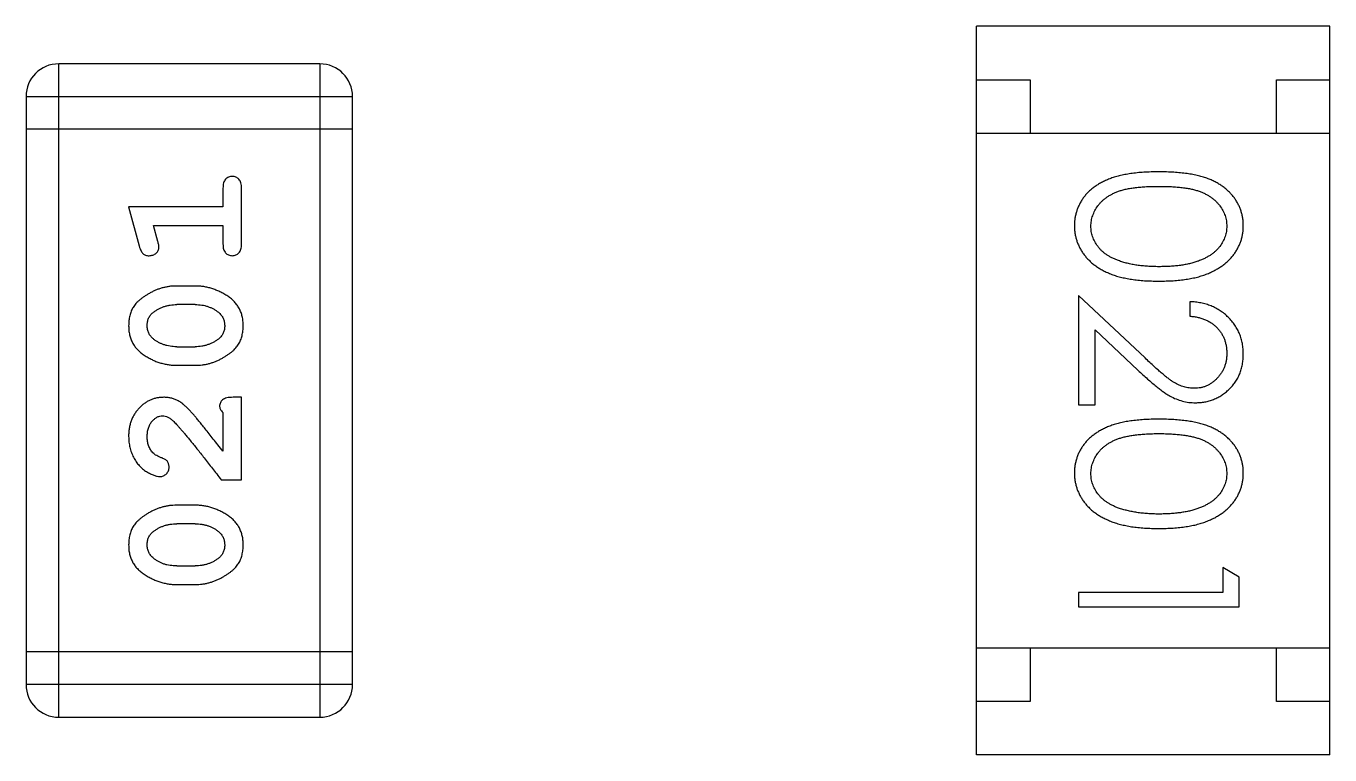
# Model space of a CAD drawing. Header units: millimetres. Extents: x 563 to 681, y 173 to 284.
# Drawn here: x 638.651 to 639.869, y 259.844 to 260.524 of the extents above; entities that cross this region are included whole.
import ezdxf

# ---------------------------------------------------------------- set-up
doc = ezdxf.new("R2010")
doc.units = ezdxf.units.MM
doc.header["$LTSCALE"] = 30.734
doc.layers.get('0').update_dxf_attribs({"linetype": 'CONTINUOUS'})

msp = doc.modelspace()

# ---------------------------------------------------------------- linework, layer by layer
at = {"linetype": 'Continuous'}
for p, q in [((639.5388, 259.8439), (639.5388, 260.5239)), ((639.8688, 260.5239), (639.5388, 260.5239)), ((639.8688, 259.8439), (639.8688, 260.5239)), ((638.6818, 259.8791), (638.6818, 260.4887)), ((638.9257, 260.4887), (638.6818, 260.4887)), ((638.9257, 260.4887), (638.9257, 259.8791)), ((639.5388, 260.4739), (639.5888, 260.4739)), ((639.5888, 260.4739), (639.5888, 260.4239)), ((639.8188, 260.4239), (639.8188, 260.4739)), ((639.8188, 260.4739), (639.8688, 260.4739)), ((638.6514, 260.4582), (638.6514, 259.9096)), ((638.6514, 260.4582), (638.9562, 260.4582)), ((638.9562, 259.9096), (638.9562, 260.4582)), ((638.9562, 260.4277), (638.6514, 260.4277)), ((639.5388, 260.4239), (639.8688, 260.4239)), ((638.8352, 260.3727), (638.8352, 260.3554)), ((638.8525, 260.3207), (638.8525, 260.3727)), ((638.7471, 260.3554), (638.757, 260.3188)), ((638.8352, 260.3554), (638.7471, 260.3554)), ((638.7744, 260.323), (638.7703, 260.338)), ((638.7703, 260.338), (638.8352, 260.338)), ((638.8352, 260.338), (638.8352, 260.3207)), ((638.8095, 260.2814), (638.7917, 260.2814)), ((639.6341, 260.2725), (639.6341, 260.1706)), ((639.6962, 260.2143), (639.6341, 260.2725)), ((639.7379, 260.2667), (639.7379, 260.2533)), ((638.8092, 260.2641), (638.792, 260.2641)), ((639.6495, 260.1706), (639.6495, 260.2404)), ((639.6495, 260.2404), (639.6895, 260.2029)), ((638.792, 260.2248), (638.8092, 260.2248)), ((638.7917, 260.2075), (638.8095, 260.2075)), ((638.8525, 260.1776), (638.8447, 260.1776)), ((638.8525, 260.1005), (638.8525, 260.1776)), ((639.6341, 260.1706), (639.6495, 260.1706)), ((638.8352, 260.1634), (638.8352, 260.1272)), ((638.8336, 260.1005), (638.8525, 260.1005)), ((638.8095, 260.0769), (638.7917, 260.0769)), ((638.8092, 260.0596), (638.792, 260.0596)), ((638.792, 260.0203), (638.8092, 260.0203)), ((639.7687, 260.0187), (639.7687, 259.9956)), ((639.7841, 260.0099), (639.7687, 260.0187)), ((639.7841, 259.9821), (639.7841, 260.0099)), ((638.7917, 260.003), (638.8095, 260.003)), ((639.6341, 259.9956), (639.6341, 259.9821)), ((639.7687, 259.9956), (639.6341, 259.9956)), ((639.6341, 259.9821), (639.7841, 259.9821)), ((638.9562, 259.94), (638.6514, 259.94)), ((639.5388, 259.9439), (639.8688, 259.9439)), ((639.5888, 259.9439), (639.5888, 259.8939)), ((639.8188, 259.8939), (639.8188, 259.9439)), ((638.9562, 259.9096), (638.6514, 259.9096)), ((639.5888, 259.8939), (639.5388, 259.8939)), ((639.8688, 259.8939), (639.8188, 259.8939)), ((638.6818, 259.8791), (638.9257, 259.8791)), ((639.8688, 259.8439), (639.5388, 259.8439))]:
    msp.add_line(p, q, dxfattribs=at)
for centre, start, end in [((638.6818, 260.4582), 90, 180), ((638.9257, 260.4582), 0, 90), ((638.6818, 259.9096), 180, 270), ((638.9257, 259.9096), 270, 0)]:
    msp.add_arc(centre, 0.0305, start, end, dxfattribs=at)
for points, knots in [([(639.709, 260.3879), (639.7066, 260.3879), (639.702, 260.3879), (639.6952, 260.3876), (639.6889, 260.3871), (639.6829, 260.3863), (639.6774, 260.3854), (639.6722, 260.3844), (639.6675, 260.3831), (639.6632, 260.3815), (639.6592, 260.3798), (639.6555, 260.378), (639.652, 260.376), (639.6488, 260.3738), (639.6458, 260.3715), (639.6431, 260.369), (639.6407, 260.3664), (639.6385, 260.3636), (639.6365, 260.3607), (639.6349, 260.3576), (639.6334, 260.3545), (639.6323, 260.3513), (639.6314, 260.3481), (639.6307, 260.3447), (639.6303, 260.3413), (639.6302, 260.3389), (639.6302, 260.3377)], [0, 0, 0, 0, 0.068113, 0.132564, 0.193427, 0.250218, 0.303569, 0.353576, 0.400235, 0.443586, 0.484619, 0.524292, 0.56238, 0.599049, 0.63494, 0.669782, 0.704009, 0.737842, 0.771098, 0.803896, 0.836415, 0.868639, 0.900715, 0.933378, 0.966213, 1, 1, 1, 1]), ([(639.7879, 260.3377), (639.7879, 260.3389), (639.7879, 260.3413), (639.7875, 260.3447), (639.7868, 260.3481), (639.7858, 260.3514), (639.7847, 260.3546), (639.7832, 260.3577), (639.7815, 260.3607), (639.7796, 260.3637), (639.7773, 260.3665), (639.7749, 260.3692), (639.7722, 260.3716), (639.7692, 260.374), (639.766, 260.3761), (639.7626, 260.3781), (639.7589, 260.38), (639.7549, 260.3816), (639.7506, 260.3831), (639.7459, 260.3844), (639.7408, 260.3855), (639.7352, 260.3864), (639.7293, 260.387), (639.7229, 260.3876), (639.7161, 260.3879), (639.7114, 260.3879), (639.709, 260.3879)], [0, 0, 0, 0, 0.033742, 0.066533, 0.099153, 0.13154, 0.164087, 0.196563, 0.229707, 0.263315, 0.297504, 0.331686, 0.366482, 0.4021, 0.438958, 0.476748, 0.515985, 0.556589, 0.599519, 0.645765, 0.695487, 0.748721, 0.805687, 0.866754, 0.931405, 1, 1, 1, 1]), ([(638.8439, 260.3837), (638.8433, 260.3836), (638.8421, 260.3836), (638.8404, 260.3831), (638.8389, 260.3822), (638.8376, 260.3811), (638.8365, 260.3795), (638.8357, 260.3776), (638.8353, 260.3752), (638.8352, 260.3736), (638.8352, 260.3727)], [0, 0, 0, 0, 0.11517, 0.223509, 0.328254, 0.438012, 0.553651, 0.682263, 0.830856, 1, 1, 1, 1]), ([(638.8525, 260.3727), (638.8525, 260.3736), (638.8525, 260.3752), (638.852, 260.3776), (638.8513, 260.3795), (638.8502, 260.3811), (638.8489, 260.3822), (638.8473, 260.3831), (638.8457, 260.3836), (638.8445, 260.3836), (638.8439, 260.3837)], [0, 0, 0, 0, 0.169012, 0.317488, 0.445429, 0.560977, 0.67065, 0.776666, 0.88492, 1, 1, 1, 1]), ([(639.6456, 260.3373), (639.6457, 260.3389), (639.6459, 260.3423), (639.6472, 260.3471), (639.6492, 260.3519), (639.6516, 260.3556), (639.6539, 260.3585), (639.6558, 260.3605), (639.658, 260.3624), (639.6603, 260.3642), (639.6628, 260.3658), (639.6655, 260.3673), (639.6684, 260.3687), (639.6715, 260.3699), (639.6749, 260.371), (639.6787, 260.3719), (639.6829, 260.3727), (639.6874, 260.3734), (639.6923, 260.3738), (639.6975, 260.3742), (639.7032, 260.3744), (639.7071, 260.3744), (639.7091, 260.3744)], [0, 0, 0, 0, 0.060034, 0.120278, 0.182348, 0.247919, 0.281641, 0.315701, 0.350322, 0.385703, 0.421819, 0.459196, 0.497866, 0.538301, 0.58121, 0.628183, 0.679403, 0.734699, 0.794074, 0.858416, 0.927049, 1, 1, 1, 1]), ([(639.7091, 260.3744), (639.7111, 260.3744), (639.715, 260.3744), (639.7207, 260.3742), (639.7259, 260.3738), (639.7308, 260.3733), (639.7354, 260.3727), (639.7395, 260.3719), (639.7433, 260.371), (639.7467, 260.3699), (639.7498, 260.3686), (639.7527, 260.3673), (639.7554, 260.3658), (639.7579, 260.3641), (639.7602, 260.3624), (639.7624, 260.3605), (639.7643, 260.3585), (639.7665, 260.3556), (639.7689, 260.3519), (639.771, 260.3472), (639.7723, 260.3423), (639.7724, 260.339), (639.7725, 260.3373)], [0, 0, 0, 0, 0.073302, 0.142286, 0.206253, 0.266017, 0.321612, 0.372532, 0.419497, 0.462398, 0.502825, 0.541489, 0.579034, 0.615143, 0.650298, 0.684912, 0.718701, 0.752189, 0.817245, 0.879117, 0.939613, 1, 1, 1, 1]), ([(639.6302, 260.3377), (639.6302, 260.3366), (639.6303, 260.3342), (639.6307, 260.3307), (639.6314, 260.3272), (639.6323, 260.3239), (639.6335, 260.3206), (639.635, 260.3174), (639.6367, 260.3143), (639.6387, 260.3113), (639.641, 260.3084), (639.6435, 260.3057), (639.6463, 260.3031), (639.6493, 260.3007), (639.6526, 260.2984), (639.6562, 260.2964), (639.66, 260.2944), (639.6641, 260.2927), (639.6684, 260.291), (639.6732, 260.2897), (639.6783, 260.2886), (639.6837, 260.2876), (639.6895, 260.2869), (639.6957, 260.2863), (639.7023, 260.2861), (639.7067, 260.286), (639.709, 260.286)], [0, 0, 0, 0, 0.033824, 0.067298, 0.10028, 0.133019, 0.165736, 0.198792, 0.232372, 0.266409, 0.301016, 0.336196, 0.371972, 0.408574, 0.446394, 0.485225, 0.525372, 0.567224, 0.611081, 0.65775, 0.70702, 0.759235, 0.814484, 0.873227, 0.934937, 1, 1, 1, 1]), ([(639.709, 260.286), (639.7113, 260.286), (639.7158, 260.2861), (639.7224, 260.2863), (639.7286, 260.2869), (639.7344, 260.2876), (639.7399, 260.2886), (639.745, 260.2897), (639.7498, 260.2912), (639.7542, 260.2927), (639.7583, 260.2946), (639.7621, 260.2965), (639.7657, 260.2986), (639.769, 260.3008), (639.772, 260.3033), (639.7748, 260.3058), (639.7773, 260.3085), (639.7795, 260.3114), (639.7815, 260.3144), (639.7832, 260.3175), (639.7847, 260.3207), (639.7859, 260.3239), (639.7868, 260.3273), (639.7875, 260.3307), (639.7879, 260.3342), (639.7879, 260.3366), (639.7879, 260.3377)], [0, 0, 0, 0, 0.065278, 0.127205, 0.186168, 0.241675, 0.294115, 0.343609, 0.390387, 0.434463, 0.476646, 0.517002, 0.555936, 0.593716, 0.630057, 0.665601, 0.700745, 0.734917, 0.768681, 0.802087, 0.834849, 0.867433, 0.900138, 0.932806, 0.966212, 1, 1, 1, 1]), ([(639.6714, 260.3051), (639.6703, 260.3055), (639.6683, 260.3063), (639.6653, 260.3076), (639.6626, 260.3091), (639.6601, 260.3107), (639.6578, 260.3124), (639.6556, 260.3143), (639.6537, 260.3163), (639.6515, 260.3191), (639.6491, 260.3228), (639.6471, 260.3275), (639.6458, 260.3323), (639.6457, 260.3356), (639.6456, 260.3373)], [0, 0, 0, 0, 0.075949, 0.148549, 0.218996, 0.286119, 0.351826, 0.416074, 0.478265, 0.540325, 0.660405, 0.774606, 0.887187, 1, 1, 1, 1]), ([(639.7725, 260.3373), (639.7724, 260.3357), (639.7723, 260.3324), (639.771, 260.3275), (639.7689, 260.3229), (639.7666, 260.3191), (639.7643, 260.3162), (639.7623, 260.3142), (639.76, 260.3122), (639.7576, 260.3104), (639.7548, 260.3088), (639.7519, 260.3072), (639.7487, 260.3057), (639.7453, 260.3044), (639.7416, 260.3033), (639.7377, 260.3022), (639.7335, 260.3014), (639.7291, 260.3006), (639.7245, 260.3001), (639.7196, 260.2997), (639.7144, 260.2995), (639.7109, 260.2995), (639.7091, 260.2994)], [0, 0, 0, 0, 0.059689, 0.119507, 0.181075, 0.246162, 0.279894, 0.314468, 0.350403, 0.387474, 0.426147, 0.466624, 0.508745, 0.553328, 0.600058, 0.649177, 0.700552, 0.754894, 0.811825, 0.871514, 0.934319, 1, 1, 1, 1]), ([(638.757, 260.3188), (638.7573, 260.3179), (638.7577, 260.3164), (638.7586, 260.3143), (638.7595, 260.3127), (638.7605, 260.3115), (638.7617, 260.3107), (638.763, 260.3101), (638.7645, 260.3098), (638.7656, 260.3097), (638.7662, 260.3097)], [0, 0, 0, 0, 0.187321, 0.344927, 0.475328, 0.579604, 0.674244, 0.773631, 0.882025, 1, 1, 1, 1]), ([(638.7662, 260.3097), (638.7668, 260.3098), (638.768, 260.3098), (638.7698, 260.3103), (638.7714, 260.311), (638.7728, 260.312), (638.774, 260.3132), (638.7748, 260.3146), (638.7753, 260.3161), (638.7754, 260.3171), (638.7754, 260.3176)], [0, 0, 0, 0, 0.138815, 0.27042, 0.39836, 0.52875, 0.654955, 0.771147, 0.884581, 1, 1, 1, 1]), ([(638.7754, 260.3176), (638.7754, 260.318), (638.7754, 260.3187), (638.7752, 260.32), (638.7748, 260.3214), (638.7746, 260.3225), (638.7744, 260.323)], [0, 0, 0, 0, 0.183151, 0.413144, 0.682305, 1, 1, 1, 1]), ([(638.8352, 260.3207), (638.8352, 260.3198), (638.8353, 260.3182), (638.8357, 260.3158), (638.8365, 260.3139), (638.8376, 260.3123), (638.8389, 260.3112), (638.8404, 260.3103), (638.8421, 260.3098), (638.8433, 260.3098), (638.8439, 260.3097)], [0, 0, 0, 0, 0.169102, 0.317658, 0.446239, 0.563118, 0.671828, 0.776546, 0.884858, 1, 1, 1, 1]), ([(638.8439, 260.3097), (638.8445, 260.3098), (638.8457, 260.3098), (638.8473, 260.3103), (638.8489, 260.3112), (638.8502, 260.3123), (638.8513, 260.3139), (638.852, 260.3158), (638.8525, 260.3182), (638.8525, 260.3198), (638.8525, 260.3207)], [0, 0, 0, 0, 0.115051, 0.223278, 0.329269, 0.437893, 0.554681, 0.682591, 0.83103, 1, 1, 1, 1]), ([(639.7091, 260.2994), (639.7073, 260.2995), (639.7037, 260.2995), (639.6985, 260.2998), (639.6935, 260.3002), (639.6887, 260.3008), (639.6841, 260.3016), (639.6796, 260.3026), (639.6754, 260.3037), (639.6727, 260.3047), (639.6714, 260.3051)], [0, 0, 0, 0, 0.141157, 0.277773, 0.409244, 0.535676, 0.657497, 0.775458, 0.889412, 1, 1, 1, 1]), ([(638.7917, 260.2814), (638.7907, 260.2814), (638.7885, 260.2814), (638.7853, 260.2811), (638.7822, 260.2805), (638.7791, 260.2799), (638.776, 260.2789), (638.773, 260.2778), (638.7701, 260.2765), (638.7672, 260.275), (638.7645, 260.2734), (638.7619, 260.2718), (638.7596, 260.2701), (638.7575, 260.2685), (638.7556, 260.2668), (638.754, 260.2651), (638.7525, 260.2633), (638.751, 260.261), (638.7494, 260.2578), (638.7481, 260.2536), (638.7473, 260.2491), (638.7472, 260.2459), (638.7471, 260.2443)], [0, 0, 0, 0, 0.049855, 0.099516, 0.148482, 0.19758, 0.246804, 0.296268, 0.346517, 0.397047, 0.446826, 0.49336, 0.537801, 0.579207, 0.617974, 0.654833, 0.689171, 0.722088, 0.786392, 0.853518, 0.924186, 1, 1, 1, 1]), ([(638.8541, 260.2445), (638.8541, 260.246), (638.854, 260.2488), (638.8533, 260.2529), (638.8521, 260.2567), (638.8506, 260.2603), (638.8485, 260.2636), (638.846, 260.2666), (638.8431, 260.2695), (638.8397, 260.2719), (638.8361, 260.2741), (638.8324, 260.2761), (638.8287, 260.2777), (638.8249, 260.2791), (638.8211, 260.2801), (638.8173, 260.2809), (638.8134, 260.2813), (638.8108, 260.2814), (638.8095, 260.2814)], [0, 0, 0, 0, 0.067217, 0.131051, 0.19272, 0.252824, 0.312745, 0.373449, 0.436041, 0.501494, 0.567761, 0.632087, 0.695096, 0.757109, 0.817993, 0.878657, 0.939311, 1, 1, 1, 1]), ([(639.7879, 260.2178), (639.7879, 260.2195), (639.7878, 260.2228), (639.7871, 260.2276), (639.786, 260.2323), (639.7845, 260.2367), (639.7825, 260.2409), (639.7801, 260.2449), (639.7772, 260.2487), (639.7739, 260.2523), (639.7703, 260.2556), (639.7664, 260.2584), (639.7622, 260.2609), (639.7578, 260.2629), (639.7532, 260.2645), (639.7483, 260.2657), (639.7432, 260.2665), (639.7397, 260.2667), (639.7379, 260.2667)], [0, 0, 0, 0, 0.06445, 0.126725, 0.187421, 0.247417, 0.306749, 0.366595, 0.427749, 0.490235, 0.553031, 0.614805, 0.676505, 0.738096, 0.801021, 0.864897, 0.931209, 1, 1, 1, 1]), ([(638.7644, 260.2444), (638.7644, 260.245), (638.7645, 260.2463), (638.7647, 260.2481), (638.7651, 260.2498), (638.7657, 260.2513), (638.7665, 260.2528), (638.7674, 260.2542), (638.7685, 260.2554), (638.7693, 260.2562), (638.7697, 260.2565)], [0, 0, 0, 0, 0.138115, 0.270177, 0.397547, 0.520057, 0.63869, 0.757499, 0.878226, 1, 1, 1, 1]), ([(638.7697, 260.2565), (638.7705, 260.2571), (638.7721, 260.2583), (638.7746, 260.2599), (638.7773, 260.2612), (638.78, 260.2622), (638.7829, 260.2631), (638.7858, 260.2637), (638.7889, 260.264), (638.791, 260.2641), (638.792, 260.2641)], [0, 0, 0, 0, 0.125331, 0.248948, 0.371201, 0.494032, 0.616811, 0.742104, 0.868849, 1, 1, 1, 1]), ([(638.8092, 260.2641), (638.8103, 260.2641), (638.8123, 260.264), (638.8154, 260.2637), (638.8183, 260.2632), (638.8211, 260.2623), (638.8238, 260.2613), (638.8263, 260.2601), (638.8288, 260.2586), (638.8302, 260.2574), (638.831, 260.2569)], [0, 0, 0, 0, 0.135449, 0.266263, 0.393429, 0.516942, 0.639128, 0.758779, 0.879341, 1, 1, 1, 1]), ([(638.831, 260.2569), (638.8314, 260.2565), (638.8324, 260.2557), (638.8335, 260.2543), (638.8345, 260.2529), (638.8354, 260.2514), (638.836, 260.2498), (638.8365, 260.2481), (638.8367, 260.2464), (638.8368, 260.2452), (638.8368, 260.2446)], [0, 0, 0, 0, 0.129853, 0.25607, 0.380154, 0.49978, 0.62208, 0.743277, 0.868791, 1, 1, 1, 1]), ([(639.7379, 260.2533), (639.7393, 260.2532), (639.7419, 260.2529), (639.7456, 260.2522), (639.7492, 260.2512), (639.7525, 260.25), (639.7556, 260.2485), (639.7585, 260.2467), (639.7611, 260.2447), (639.7635, 260.2425), (639.7656, 260.24), (639.7675, 260.2374), (639.769, 260.2346), (639.7703, 260.2317), (639.7713, 260.2286), (639.772, 260.2254), (639.7724, 260.222), (639.7725, 260.2197), (639.7725, 260.2185)], [0, 0, 0, 0, 0.073648, 0.143686, 0.210962, 0.275557, 0.338064, 0.399311, 0.4594, 0.51934, 0.579024, 0.637809, 0.695959, 0.754122, 0.813113, 0.873453, 0.935561, 1, 1, 1, 1]), ([(638.7471, 260.2443), (638.7472, 260.2428), (638.7472, 260.24), (638.7479, 260.2359), (638.7491, 260.2321), (638.7506, 260.2285), (638.7527, 260.2252), (638.7552, 260.2222), (638.7582, 260.2194), (638.7616, 260.2169), (638.7652, 260.2147), (638.7689, 260.2128), (638.7726, 260.2111), (638.7763, 260.2098), (638.7801, 260.2088), (638.784, 260.208), (638.7878, 260.2076), (638.7904, 260.2075), (638.7917, 260.2075)], [0, 0, 0, 0, 0.06692, 0.130834, 0.19258, 0.252759, 0.312631, 0.373411, 0.436359, 0.501894, 0.568244, 0.632472, 0.69556, 0.757163, 0.818592, 0.878885, 0.939235, 1, 1, 1, 1]), ([(638.7702, 260.232), (638.7698, 260.2324), (638.7689, 260.2332), (638.7677, 260.2346), (638.7667, 260.236), (638.7658, 260.2375), (638.7652, 260.2391), (638.7648, 260.2408), (638.7645, 260.2426), (638.7644, 260.2438), (638.7644, 260.2444)], [0, 0, 0, 0, 0.13042, 0.256046, 0.378133, 0.498725, 0.620452, 0.742761, 0.869406, 1, 1, 1, 1]), ([(638.8095, 260.2075), (638.8106, 260.2075), (638.8127, 260.2075), (638.8159, 260.2078), (638.819, 260.2083), (638.8221, 260.209), (638.8251, 260.2099), (638.8281, 260.211), (638.8311, 260.2123), (638.834, 260.2138), (638.8367, 260.2153), (638.8392, 260.217), (638.8415, 260.2186), (638.8437, 260.2202), (638.8455, 260.2219), (638.8472, 260.2236), (638.8486, 260.2254), (638.8502, 260.2277), (638.8518, 260.2309), (638.8531, 260.2351), (638.854, 260.2397), (638.854, 260.2429), (638.8541, 260.2445)], [0, 0, 0, 0, 0.049886, 0.09882, 0.148132, 0.19689, 0.246038, 0.295176, 0.345305, 0.395692, 0.445312, 0.491875, 0.535813, 0.577009, 0.616081, 0.652689, 0.687585, 0.720206, 0.785062, 0.85223, 0.923759, 1, 1, 1, 1]), ([(638.8368, 260.2446), (638.8368, 260.2439), (638.8368, 260.2427), (638.8365, 260.2409), (638.8361, 260.2392), (638.8355, 260.2376), (638.8348, 260.2361), (638.8338, 260.2348), (638.8328, 260.2335), (638.8319, 260.2328), (638.8315, 260.2324)], [0, 0, 0, 0, 0.139844, 0.271849, 0.399162, 0.521619, 0.6402, 0.758957, 0.87828, 1, 1, 1, 1]), ([(638.792, 260.2248), (638.7909, 260.2248), (638.7889, 260.2249), (638.7858, 260.2252), (638.7829, 260.2257), (638.7801, 260.2266), (638.7774, 260.2276), (638.7749, 260.2288), (638.7725, 260.2303), (638.771, 260.2314), (638.7702, 260.232)], [0, 0, 0, 0, 0.135446, 0.266257, 0.393419, 0.517936, 0.639137, 0.758785, 0.879345, 1, 1, 1, 1]), ([(638.8315, 260.2324), (638.8307, 260.2318), (638.8291, 260.2306), (638.8266, 260.2291), (638.824, 260.2277), (638.8212, 260.2267), (638.8184, 260.2258), (638.8154, 260.2252), (638.8123, 260.2249), (638.8103, 260.2248), (638.8092, 260.2248)], [0, 0, 0, 0, 0.124927, 0.248361, 0.370889, 0.492583, 0.61616, 0.741472, 0.869044, 1, 1, 1, 1]), ([(639.7725, 260.2185), (639.7725, 260.2174), (639.7724, 260.2152), (639.772, 260.212), (639.7713, 260.2089), (639.7703, 260.2059), (639.7691, 260.2031), (639.7675, 260.2004), (639.7657, 260.1978), (639.7636, 260.1954), (639.7613, 260.1932), (639.7589, 260.1913), (639.7564, 260.1896), (639.7537, 260.1883), (639.751, 260.1872), (639.7481, 260.1865), (639.7452, 260.1861), (639.7432, 260.186), (639.7421, 260.186)], [0, 0, 0, 0, 0.068027, 0.133505, 0.19695, 0.26027, 0.322741, 0.384982, 0.448465, 0.513424, 0.578224, 0.640011, 0.700094, 0.760067, 0.819012, 0.877878, 0.938035, 1, 1, 1, 1]), ([(639.7433, 260.1725), (639.7448, 260.1726), (639.7477, 260.1726), (639.752, 260.1732), (639.7562, 260.1742), (639.7602, 260.1756), (639.7641, 260.1774), (639.7678, 260.1795), (639.7713, 260.1821), (639.7747, 260.185), (639.7778, 260.1882), (639.7805, 260.1918), (639.7828, 260.1955), (639.7847, 260.1995), (639.7861, 260.2037), (639.7872, 260.2082), (639.7878, 260.213), (639.7879, 260.2162), (639.7879, 260.2178)], [0, 0, 0, 0, 0.06271, 0.123347, 0.183401, 0.242828, 0.302097, 0.36242, 0.423725, 0.487032, 0.550491, 0.612709, 0.674265, 0.73617, 0.799211, 0.863483, 0.930525, 1, 1, 1, 1]), ([(639.7421, 260.186), (639.7405, 260.186), (639.7373, 260.1862), (639.7325, 260.1872), (639.7278, 260.1889), (639.724, 260.1909), (639.7209, 260.1929), (639.7182, 260.1948), (639.7153, 260.1972), (639.712, 260.1998), (639.7085, 260.2029), (639.7046, 260.2064), (639.7005, 260.2102), (639.6976, 260.2129), (639.6962, 260.2143)], [0, 0, 0, 0, 0.088014, 0.174976, 0.2638, 0.355443, 0.406413, 0.465519, 0.533076, 0.609353, 0.693899, 0.787171, 0.889197, 1, 1, 1, 1]), ([(639.6895, 260.2029), (639.6911, 260.2014), (639.694, 260.1987), (639.6984, 260.1947), (639.7025, 260.1912), (639.7064, 260.188), (639.71, 260.1851), (639.7134, 260.1826), (639.7165, 260.1805), (639.7204, 260.1782), (639.7251, 260.1759), (639.731, 260.174), (639.7371, 260.1727), (639.7412, 260.1726), (639.7433, 260.1725)], [0, 0, 0, 0, 0.09953, 0.192079, 0.277712, 0.357454, 0.429648, 0.495771, 0.555538, 0.608657, 0.707578, 0.804328, 0.901298, 1, 1, 1, 1]), ([(638.7799, 260.1776), (638.7788, 260.1775), (638.7766, 260.1775), (638.7733, 260.177), (638.7702, 260.1762), (638.7673, 260.1751), (638.7644, 260.1736), (638.7617, 260.1718), (638.7591, 260.1697), (638.7567, 260.1673), (638.7544, 260.1647), (638.7525, 260.1618), (638.7508, 260.1588), (638.7494, 260.1556), (638.7484, 260.1521), (638.7476, 260.1486), (638.7472, 260.1448), (638.7471, 260.1422), (638.7471, 260.1409)], [0, 0, 0, 0, 0.060981, 0.120256, 0.178148, 0.236115, 0.293993, 0.352864, 0.413358, 0.476056, 0.539296, 0.602396, 0.665116, 0.728325, 0.792919, 0.859317, 0.928302, 1, 1, 1, 1]), ([(638.8082, 260.1608), (638.8074, 260.1617), (638.8059, 260.1634), (638.8037, 260.1658), (638.8016, 260.1679), (638.7996, 260.1697), (638.7977, 260.1714), (638.796, 260.1727), (638.7943, 260.1738), (638.7923, 260.1749), (638.7897, 260.176), (638.7865, 260.1769), (638.7833, 260.1775), (638.781, 260.1776), (638.7799, 260.1776)], [0, 0, 0, 0, 0.103002, 0.197728, 0.285279, 0.365235, 0.437224, 0.502446, 0.560545, 0.611446, 0.707576, 0.80349, 0.900532, 1, 1, 1, 1]), ([(638.8447, 260.1776), (638.8436, 260.1776), (638.8416, 260.1775), (638.8389, 260.1771), (638.8367, 260.1764), (638.8349, 260.1753), (638.8336, 260.174), (638.8327, 260.1725), (638.8321, 260.1708), (638.8321, 260.1696), (638.8321, 260.1689)], [0, 0, 0, 0, 0.1844, 0.34094, 0.473574, 0.586824, 0.690029, 0.789175, 0.890445, 1, 1, 1, 1]), ([(638.8321, 260.1689), (638.8321, 260.1685), (638.8322, 260.1675), (638.8329, 260.1662), (638.8339, 260.1647), (638.8347, 260.1639), (638.8352, 260.1634)], [0, 0, 0, 0, 0.20611, 0.432681, 0.695597, 1, 1, 1, 1]), ([(638.7644, 260.1408), (638.7645, 260.1422), (638.7646, 260.1449), (638.7654, 260.1487), (638.7668, 260.1521), (638.7687, 260.155), (638.771, 260.1573), (638.7734, 260.159), (638.7761, 260.1601), (638.778, 260.1602), (638.779, 260.1603)], [0, 0, 0, 0, 0.156344, 0.299348, 0.4327, 0.561, 0.682299, 0.791883, 0.89611, 1, 1, 1, 1]), ([(638.779, 260.1603), (638.7797, 260.1602), (638.7814, 260.1601), (638.7838, 260.1591), (638.7863, 260.1576), (638.7878, 260.1562), (638.7887, 260.1555)], [0, 0, 0, 0, 0.212836, 0.442809, 0.70317, 1, 1, 1, 1]), ([(638.7887, 260.1555), (638.7891, 260.1551), (638.7901, 260.1541), (638.7916, 260.1525), (638.7934, 260.1506), (638.7953, 260.1484), (638.7974, 260.146), (638.7998, 260.1433), (638.8023, 260.1402), (638.805, 260.1369), (638.8079, 260.1334), (638.811, 260.1295), (638.8143, 260.1254), (638.8178, 260.1209), (638.8215, 260.1162), (638.8254, 260.1112), (638.8294, 260.106), (638.8322, 260.1024), (638.8336, 260.1005)], [0, 0, 0, 0, 0.026647, 0.057942, 0.094152, 0.134806, 0.180631, 0.231142, 0.286385, 0.346321, 0.411439, 0.481035, 0.555329, 0.634592, 0.718826, 0.807759, 0.901393, 1, 1, 1, 1]), ([(638.8352, 260.1272), (638.8337, 260.1292), (638.8307, 260.1331), (638.8263, 260.1385), (638.8224, 260.1435), (638.8188, 260.148), (638.8157, 260.1519), (638.8128, 260.1553), (638.8104, 260.1583), (638.8089, 260.16), (638.8082, 260.1608)], [0, 0, 0, 0, 0.176662, 0.337826, 0.484741, 0.617764, 0.73494, 0.837793, 0.926412, 1, 1, 1, 1]), ([(639.709, 260.1571), (639.7066, 260.1571), (639.702, 260.1571), (639.6952, 260.1568), (639.6889, 260.1563), (639.6829, 260.1556), (639.6774, 260.1547), (639.6722, 260.1536), (639.6675, 260.1523), (639.6632, 260.1508), (639.6592, 260.1491), (639.6555, 260.1472), (639.652, 260.1452), (639.6488, 260.143), (639.6458, 260.1407), (639.6431, 260.1383), (639.6407, 260.1356), (639.6385, 260.1328), (639.6365, 260.1299), (639.6349, 260.1269), (639.6334, 260.1238), (639.6323, 260.1206), (639.6314, 260.1173), (639.6307, 260.114), (639.6303, 260.1105), (639.6302, 260.1082), (639.6302, 260.107)], [0, 0, 0, 0, 0.068113, 0.132564, 0.193427, 0.250218, 0.303569, 0.353576, 0.400235, 0.443586, 0.484619, 0.524292, 0.56238, 0.599049, 0.63494, 0.669782, 0.704009, 0.737842, 0.771098, 0.803896, 0.836415, 0.868639, 0.900715, 0.933378, 0.966213, 1, 1, 1, 1]), ([(639.7879, 260.107), (639.7879, 260.1082), (639.7879, 260.1105), (639.7875, 260.114), (639.7868, 260.1173), (639.7858, 260.1206), (639.7847, 260.1238), (639.7832, 260.1269), (639.7815, 260.13), (639.7796, 260.1329), (639.7773, 260.1357), (639.7749, 260.1384), (639.7722, 260.1409), (639.7692, 260.1432), (639.766, 260.1453), (639.7626, 260.1474), (639.7589, 260.1492), (639.7549, 260.1509), (639.7506, 260.1523), (639.7459, 260.1536), (639.7408, 260.1547), (639.7352, 260.1556), (639.7293, 260.1563), (639.7229, 260.1568), (639.7161, 260.1571), (639.7114, 260.1571), (639.709, 260.1571)], [0, 0, 0, 0, 0.033742, 0.066533, 0.099153, 0.13154, 0.164087, 0.196563, 0.229707, 0.263315, 0.297504, 0.331686, 0.366482, 0.4021, 0.438958, 0.476748, 0.515985, 0.556589, 0.599519, 0.645765, 0.695487, 0.748721, 0.805687, 0.866754, 0.931405, 1, 1, 1, 1]), ([(639.6456, 260.1065), (639.6457, 260.1082), (639.6459, 260.1115), (639.6472, 260.1164), (639.6492, 260.1211), (639.6516, 260.1249), (639.6539, 260.1277), (639.6558, 260.1298), (639.658, 260.1317), (639.6603, 260.1334), (639.6628, 260.1351), (639.6655, 260.1365), (639.6684, 260.1379), (639.6715, 260.1391), (639.6749, 260.1402), (639.6787, 260.1411), (639.6829, 260.1419), (639.6874, 260.1426), (639.6923, 260.143), (639.6975, 260.1434), (639.7032, 260.1437), (639.7071, 260.1437), (639.7091, 260.1437)], [0, 0, 0, 0, 0.060034, 0.120278, 0.182348, 0.247919, 0.281641, 0.315701, 0.350322, 0.385703, 0.421819, 0.459196, 0.497866, 0.538301, 0.58121, 0.628183, 0.679403, 0.734699, 0.794074, 0.858416, 0.927049, 1, 1, 1, 1]), ([(639.7091, 260.1437), (639.7111, 260.1437), (639.715, 260.1437), (639.7207, 260.1434), (639.7259, 260.1431), (639.7308, 260.1425), (639.7354, 260.1419), (639.7395, 260.1411), (639.7433, 260.1402), (639.7467, 260.1391), (639.7498, 260.1379), (639.7527, 260.1365), (639.7554, 260.135), (639.7579, 260.1334), (639.7602, 260.1316), (639.7624, 260.1297), (639.7643, 260.1277), (639.7665, 260.1249), (639.7689, 260.1211), (639.771, 260.1164), (639.7723, 260.1115), (639.7724, 260.1082), (639.7725, 260.1065)], [0, 0, 0, 0, 0.073302, 0.142286, 0.206253, 0.266017, 0.321612, 0.372532, 0.419497, 0.462398, 0.502825, 0.541489, 0.579034, 0.615143, 0.650298, 0.684912, 0.718701, 0.752189, 0.817245, 0.879117, 0.939613, 1, 1, 1, 1]), ([(638.7471, 260.1409), (638.7472, 260.1392), (638.7473, 260.1359), (638.7482, 260.1309), (638.7496, 260.1262), (638.7516, 260.1217), (638.754, 260.1175), (638.7569, 260.1139), (638.7601, 260.1107), (638.7637, 260.1082), (638.7673, 260.1063), (638.7706, 260.1048), (638.7736, 260.1039), (638.7755, 260.1037), (638.7764, 260.1036)], [0, 0, 0, 0, 0.098286, 0.193983, 0.289056, 0.384352, 0.477435, 0.566197, 0.652355, 0.737986, 0.818188, 0.887401, 0.94802, 1, 1, 1, 1]), ([(638.7698, 260.1259), (638.7694, 260.1264), (638.7685, 260.1274), (638.7674, 260.129), (638.7665, 260.1308), (638.7657, 260.1326), (638.7651, 260.1345), (638.7647, 260.1365), (638.7645, 260.1386), (638.7644, 260.1401), (638.7644, 260.1408)], [0, 0, 0, 0, 0.121873, 0.243139, 0.363336, 0.485133, 0.607572, 0.734701, 0.864814, 1, 1, 1, 1]), ([(638.7783, 260.121), (638.7774, 260.1213), (638.7757, 260.1219), (638.7734, 260.1231), (638.7714, 260.1243), (638.7703, 260.1254), (638.7698, 260.1259)], [0, 0, 0, 0, 0.285518, 0.544185, 0.781367, 1, 1, 1, 1]), ([(638.7849, 260.1125), (638.7849, 260.113), (638.7848, 260.1139), (638.7845, 260.1153), (638.7841, 260.1165), (638.7834, 260.1177), (638.7825, 260.1187), (638.7813, 260.1196), (638.7799, 260.1204), (638.7789, 260.1207), (638.7783, 260.121)], [0, 0, 0, 0, 0.127347, 0.246131, 0.359406, 0.470543, 0.586092, 0.711469, 0.847022, 1, 1, 1, 1]), ([(638.7764, 260.1036), (638.777, 260.1037), (638.7781, 260.1037), (638.7796, 260.1043), (638.7811, 260.1051), (638.7824, 260.1062), (638.7835, 260.1076), (638.7843, 260.1091), (638.7848, 260.1107), (638.7849, 260.1119), (638.7849, 260.1125)], [0, 0, 0, 0, 0.120856, 0.239483, 0.360995, 0.490166, 0.620982, 0.746416, 0.870253, 1, 1, 1, 1]), ([(639.6302, 260.107), (639.6302, 260.1058), (639.6303, 260.1034), (639.6307, 260.0999), (639.6314, 260.0965), (639.6323, 260.0931), (639.6335, 260.0899), (639.635, 260.0867), (639.6367, 260.0836), (639.6387, 260.0806), (639.641, 260.0777), (639.6435, 260.0749), (639.6463, 260.0723), (639.6493, 260.0699), (639.6526, 260.0677), (639.6562, 260.0656), (639.66, 260.0637), (639.6641, 260.0619), (639.6684, 260.0603), (639.6732, 260.059), (639.6783, 260.0578), (639.6837, 260.0568), (639.6895, 260.0561), (639.6957, 260.0556), (639.7023, 260.0553), (639.7067, 260.0552), (639.709, 260.0552)], [0, 0, 0, 0, 0.033824, 0.067298, 0.10028, 0.133019, 0.165736, 0.198792, 0.232372, 0.266409, 0.301016, 0.336196, 0.371972, 0.408574, 0.446394, 0.485225, 0.525372, 0.567224, 0.611081, 0.65775, 0.70702, 0.759235, 0.814484, 0.873227, 0.934937, 1, 1, 1, 1]), ([(639.6714, 260.0743), (639.6703, 260.0747), (639.6683, 260.0755), (639.6653, 260.0768), (639.6626, 260.0783), (639.6601, 260.0799), (639.6578, 260.0816), (639.6556, 260.0835), (639.6537, 260.0855), (639.6515, 260.0883), (639.6491, 260.092), (639.6471, 260.0967), (639.6458, 260.1015), (639.6457, 260.1049), (639.6456, 260.1065)], [0, 0, 0, 0, 0.075949, 0.148549, 0.218996, 0.286119, 0.351826, 0.416074, 0.478265, 0.540325, 0.660405, 0.774606, 0.887187, 1, 1, 1, 1]), ([(639.709, 260.0552), (639.7113, 260.0552), (639.7158, 260.0553), (639.7224, 260.0556), (639.7286, 260.0561), (639.7344, 260.0569), (639.7399, 260.0578), (639.745, 260.059), (639.7498, 260.0604), (639.7542, 260.062), (639.7583, 260.0638), (639.7621, 260.0657), (639.7657, 260.0678), (639.769, 260.0701), (639.772, 260.0725), (639.7748, 260.0751), (639.7773, 260.0778), (639.7795, 260.0807), (639.7815, 260.0836), (639.7832, 260.0867), (639.7847, 260.0899), (639.7859, 260.0932), (639.7868, 260.0965), (639.7875, 260.0999), (639.7879, 260.1034), (639.7879, 260.1058), (639.7879, 260.107)], [0, 0, 0, 0, 0.065278, 0.127205, 0.186168, 0.241675, 0.294115, 0.343609, 0.390387, 0.434463, 0.476646, 0.517002, 0.555936, 0.593716, 0.630057, 0.665601, 0.700745, 0.734917, 0.768681, 0.802087, 0.834849, 0.867433, 0.900138, 0.932806, 0.966212, 1, 1, 1, 1]), ([(639.7725, 260.1065), (639.7724, 260.1049), (639.7723, 260.1016), (639.771, 260.0968), (639.7689, 260.0921), (639.7666, 260.0883), (639.7643, 260.0855), (639.7623, 260.0834), (639.76, 260.0815), (639.7576, 260.0797), (639.7548, 260.078), (639.7519, 260.0764), (639.7487, 260.075), (639.7453, 260.0737), (639.7416, 260.0725), (639.7377, 260.0714), (639.7335, 260.0706), (639.7291, 260.0699), (639.7245, 260.0694), (639.7196, 260.0689), (639.7144, 260.0687), (639.7109, 260.0687), (639.7091, 260.0687)], [0, 0, 0, 0, 0.059689, 0.119507, 0.181075, 0.246162, 0.279894, 0.314468, 0.350403, 0.387474, 0.426147, 0.466624, 0.508745, 0.553328, 0.600058, 0.649177, 0.700552, 0.754894, 0.811825, 0.871514, 0.934319, 1, 1, 1, 1]), ([(638.7917, 260.0769), (638.7907, 260.0769), (638.7885, 260.0768), (638.7853, 260.0766), (638.7822, 260.076), (638.7791, 260.0753), (638.776, 260.0744), (638.773, 260.0733), (638.7701, 260.072), (638.7672, 260.0705), (638.7645, 260.0689), (638.7619, 260.0673), (638.7596, 260.0656), (638.7575, 260.064), (638.7556, 260.0622), (638.754, 260.0605), (638.7525, 260.0588), (638.751, 260.0564), (638.7494, 260.0533), (638.7481, 260.0491), (638.7473, 260.0446), (638.7472, 260.0414), (638.7471, 260.0398)], [0, 0, 0, 0, 0.049855, 0.099516, 0.148482, 0.19758, 0.246804, 0.296268, 0.346517, 0.397047, 0.446826, 0.49336, 0.537801, 0.579207, 0.617974, 0.654833, 0.689171, 0.722088, 0.786392, 0.853518, 0.924186, 1, 1, 1, 1]), ([(638.8541, 260.04), (638.8541, 260.0415), (638.854, 260.0443), (638.8533, 260.0484), (638.8521, 260.0522), (638.8506, 260.0558), (638.8485, 260.0591), (638.846, 260.0621), (638.8431, 260.0649), (638.8397, 260.0674), (638.8361, 260.0696), (638.8324, 260.0716), (638.8287, 260.0732), (638.8249, 260.0746), (638.8211, 260.0756), (638.8173, 260.0764), (638.8134, 260.0768), (638.8108, 260.0769), (638.8095, 260.0769)], [0, 0, 0, 0, 0.067217, 0.131051, 0.19272, 0.252824, 0.312745, 0.373449, 0.436041, 0.501494, 0.567761, 0.632087, 0.695096, 0.757109, 0.817993, 0.878657, 0.939311, 1, 1, 1, 1]), ([(639.7091, 260.0687), (639.7073, 260.0687), (639.7037, 260.0687), (639.6985, 260.069), (639.6935, 260.0695), (639.6887, 260.07), (639.6841, 260.0709), (639.6796, 260.0718), (639.6754, 260.073), (639.6727, 260.0739), (639.6714, 260.0743)], [0, 0, 0, 0, 0.141157, 0.277773, 0.409244, 0.535676, 0.657497, 0.775458, 0.889412, 1, 1, 1, 1]), ([(638.7697, 260.052), (638.7705, 260.0526), (638.7721, 260.0538), (638.7746, 260.0554), (638.7773, 260.0567), (638.78, 260.0577), (638.7829, 260.0586), (638.7858, 260.0592), (638.7889, 260.0595), (638.791, 260.0596), (638.792, 260.0596)], [0, 0, 0, 0, 0.125331, 0.248948, 0.371201, 0.494032, 0.616811, 0.742104, 0.868849, 1, 1, 1, 1]), ([(638.8092, 260.0596), (638.8103, 260.0596), (638.8123, 260.0595), (638.8154, 260.0592), (638.8183, 260.0586), (638.8211, 260.0578), (638.8238, 260.0568), (638.8263, 260.0555), (638.8288, 260.0541), (638.8302, 260.0529), (638.831, 260.0523)], [0, 0, 0, 0, 0.135449, 0.266263, 0.393429, 0.516942, 0.639128, 0.758779, 0.879341, 1, 1, 1, 1]), ([(638.7644, 260.0399), (638.7644, 260.0405), (638.7645, 260.0418), (638.7647, 260.0436), (638.7651, 260.0453), (638.7657, 260.0468), (638.7665, 260.0483), (638.7674, 260.0497), (638.7685, 260.0509), (638.7693, 260.0517), (638.7697, 260.052)], [0, 0, 0, 0, 0.138115, 0.270177, 0.397547, 0.520057, 0.63869, 0.757499, 0.878226, 1, 1, 1, 1]), ([(638.831, 260.0523), (638.8314, 260.0519), (638.8324, 260.0512), (638.8335, 260.0498), (638.8345, 260.0484), (638.8354, 260.0469), (638.836, 260.0453), (638.8365, 260.0436), (638.8367, 260.0419), (638.8368, 260.0407), (638.8368, 260.0401)], [0, 0, 0, 0, 0.129853, 0.25607, 0.380154, 0.49978, 0.62208, 0.743277, 0.868791, 1, 1, 1, 1]), ([(638.7471, 260.0398), (638.7472, 260.0383), (638.7472, 260.0355), (638.7479, 260.0314), (638.7491, 260.0276), (638.7506, 260.024), (638.7527, 260.0207), (638.7552, 260.0177), (638.7582, 260.0149), (638.7616, 260.0124), (638.7652, 260.0102), (638.7689, 260.0083), (638.7726, 260.0066), (638.7763, 260.0053), (638.7801, 260.0042), (638.784, 260.0035), (638.7878, 260.003), (638.7904, 260.003), (638.7917, 260.003)], [0, 0, 0, 0, 0.06692, 0.130834, 0.19258, 0.252759, 0.312631, 0.373411, 0.436359, 0.501894, 0.568244, 0.632472, 0.69556, 0.757163, 0.818592, 0.878885, 0.939235, 1, 1, 1, 1]), ([(638.7702, 260.0275), (638.7698, 260.0279), (638.7689, 260.0287), (638.7677, 260.0301), (638.7667, 260.0315), (638.7658, 260.033), (638.7652, 260.0346), (638.7648, 260.0363), (638.7645, 260.0381), (638.7644, 260.0393), (638.7644, 260.0399)], [0, 0, 0, 0, 0.13042, 0.256046, 0.378133, 0.498725, 0.620452, 0.742761, 0.869406, 1, 1, 1, 1]), ([(638.8095, 260.003), (638.8106, 260.003), (638.8127, 260.003), (638.8159, 260.0033), (638.819, 260.0038), (638.8221, 260.0045), (638.8251, 260.0054), (638.8281, 260.0065), (638.8311, 260.0078), (638.834, 260.0093), (638.8367, 260.0108), (638.8392, 260.0124), (638.8415, 260.0141), (638.8437, 260.0157), (638.8455, 260.0174), (638.8472, 260.0191), (638.8486, 260.0209), (638.8502, 260.0232), (638.8518, 260.0264), (638.8531, 260.0306), (638.854, 260.0352), (638.854, 260.0384), (638.8541, 260.04)], [0, 0, 0, 0, 0.049886, 0.09882, 0.148132, 0.19689, 0.246038, 0.295176, 0.345305, 0.395692, 0.445312, 0.491875, 0.535813, 0.577009, 0.616081, 0.652689, 0.687585, 0.720206, 0.785062, 0.85223, 0.923759, 1, 1, 1, 1]), ([(638.8368, 260.0401), (638.8368, 260.0394), (638.8368, 260.0382), (638.8365, 260.0364), (638.8361, 260.0347), (638.8355, 260.0331), (638.8348, 260.0316), (638.8338, 260.0302), (638.8328, 260.029), (638.8319, 260.0283), (638.8315, 260.0279)], [0, 0, 0, 0, 0.139844, 0.271849, 0.399162, 0.521619, 0.6402, 0.758957, 0.87828, 1, 1, 1, 1]), ([(638.792, 260.0203), (638.7909, 260.0203), (638.7889, 260.0203), (638.7858, 260.0207), (638.7829, 260.0212), (638.7801, 260.022), (638.7774, 260.023), (638.7749, 260.0243), (638.7725, 260.0258), (638.771, 260.0269), (638.7702, 260.0275)], [0, 0, 0, 0, 0.135446, 0.266257, 0.393419, 0.517936, 0.639137, 0.758785, 0.879345, 1, 1, 1, 1]), ([(638.8315, 260.0279), (638.8307, 260.0273), (638.8291, 260.0261), (638.8266, 260.0245), (638.824, 260.0232), (638.8212, 260.0221), (638.8184, 260.0213), (638.8154, 260.0207), (638.8123, 260.0203), (638.8103, 260.0203), (638.8092, 260.0203)], [0, 0, 0, 0, 0.124927, 0.248361, 0.370889, 0.492583, 0.61616, 0.741472, 0.869044, 1, 1, 1, 1])]:
    msp.add_open_spline(points, degree=3, knots=knots, dxfattribs=at)

doc.saveas('drawing.dxf')
